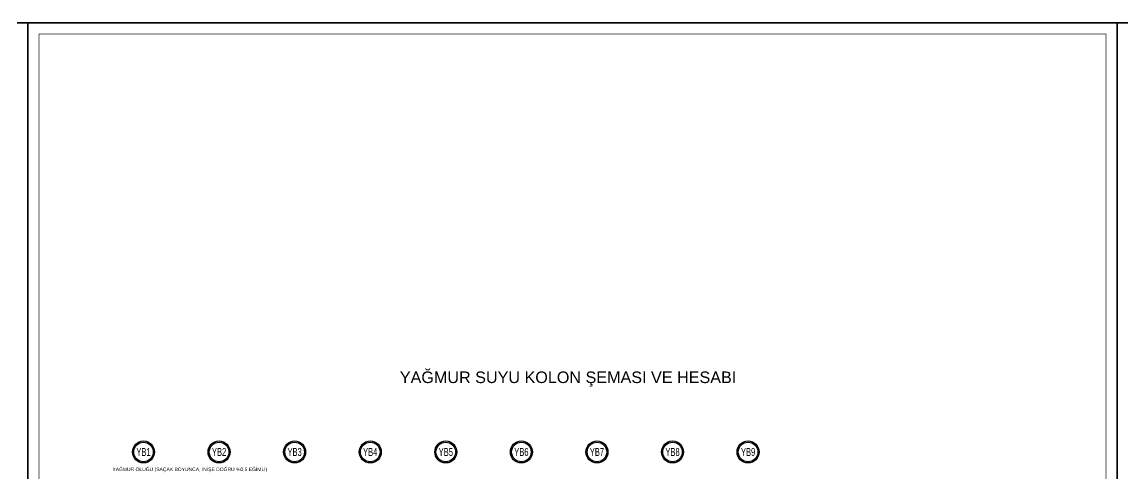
# Model space of a CAD drawing. Header units: centimetres. Extents: x -13133 to 30552, y -2 to 4552.
# Drawn here: x 23047 to 25523, y 1786 to 2802 of the extents above; entities that cross this region are included whole.
import ezdxf
from ezdxf.enums import TextEntityAlignment as Align

# ---------------------------------------------------------------- set-up
doc = ezdxf.new("R2010")
doc.units = ezdxf.units.CM
for name, color, linetype in [('MTY-YAGMURSU-KOLON NO', 7, 'CONTINUOUS'), ('ROTAS-PAFTA', 7, 'CONTINUOUS'), ('ROTAS-PISSU-KOLONNO', 211, 'CONTINUOUS'), ('ROTAS-YAGMUR-BORUSU-CAP', 3, 'CONTINUOUS'), ('ROTAS-YAZI', 7, 'CONTINUOUS')]:
    doc.layers.add(name, color=color, linetype=linetype)
doc.styles.add('ANOTATIVO', font='arial.ttf')
doc.styles.add('ROTAS', font='arial.ttf')

# ---------------------------------------------------------------- blocks, each defined once
blk = doc.blocks.new('MTY-KOLON NO YAGMUR')
at = {"layer": 'MTY-YAGMURSU-KOLON NO', "linetype": 'Continuous', "ltscale": 100}
blk.add_circle((0, 0), 27.5, dxfattribs=at)
at = {"layer": 'MTY-YAGMURSU-KOLON NO', "color": 7, "linetype": 'Continuous', "ltscale": 100}
blk.add_circle((0, 0), 24.5, dxfattribs=at)
at = {"style": 'ANOTATIVO', "width": 0.65}
blk.add_attdef('K', text='', height=20, dxfattribs=at).set_placement((0, 0), align=Align.MIDDLE_CENTER)

msp = doc.modelspace()

# ---------------------------------------------------------------- linework, layer by layer
at = {"layer": 'ROTAS-PAFTA'}
for points, const_width in [([(15040, 0), (23060, 0), (23060, 2800), (15040, 2800)], 4), ([(23060, 0), (25510, 0), (25510, 2800), (23060, 2800)], 4), ([(25510, 0), (28010, 0), (28010, 2800), (25510, 2800)], 4), ([(23085, 25), (25485, 25), (25485, 2775), (23085, 2775)], 1)]:
    msp.add_lwpolyline(points, close=True, dxfattribs=dict(at, const_width=const_width))

# ---------------------------------------------------------------- block references
at = {"layer": 'ROTAS-PISSU-KOLONNO'}
ref = msp.add_blockref('MTY-KOLON NO YAGMUR', (23320, 1835), dxfattribs=dict(at, xscale=0.9, yscale=0.9))
ref.add_attrib('K', 'YB1', dxfattribs={"height": 18, "style": 'ANOTATIVO', "width": 0.65}).set_placement((23320, 1835), align=Align.MIDDLE_CENTER)
ref = msp.add_blockref('MTY-KOLON NO YAGMUR', (23490, 1835), dxfattribs=dict(at, xscale=0.9, yscale=0.9))
ref.add_attrib('K', 'YB2', dxfattribs={"height": 18, "style": 'ANOTATIVO', "width": 0.65}).set_placement((23490, 1835), align=Align.MIDDLE_CENTER)
ref = msp.add_blockref('MTY-KOLON NO YAGMUR', (23660, 1835), dxfattribs=dict(at, xscale=0.9, yscale=0.9))
ref.add_attrib('K', 'YB3', dxfattribs={"height": 18, "style": 'ANOTATIVO', "width": 0.65}).set_placement((23660, 1835), align=Align.MIDDLE_CENTER)
ref = msp.add_blockref('MTY-KOLON NO YAGMUR', (23830, 1835), dxfattribs=dict(at, xscale=0.9, yscale=0.9))
ref.add_attrib('K', 'YB4', dxfattribs={"height": 18, "style": 'ANOTATIVO', "width": 0.65}).set_placement((23830, 1835), align=Align.MIDDLE_CENTER)
ref = msp.add_blockref('MTY-KOLON NO YAGMUR', (24000, 1835), dxfattribs=dict(at, xscale=0.9, yscale=0.9))
ref.add_attrib('K', 'YB5', dxfattribs={"height": 18, "style": 'ANOTATIVO', "width": 0.65}).set_placement((24000, 1835), align=Align.MIDDLE_CENTER)
ref = msp.add_blockref('MTY-KOLON NO YAGMUR', (24170, 1835), dxfattribs=dict(at, xscale=0.9, yscale=0.9))
ref.add_attrib('K', 'YB6', dxfattribs={"height": 18, "style": 'ANOTATIVO', "width": 0.65}).set_placement((24170, 1835), align=Align.MIDDLE_CENTER)
ref = msp.add_blockref('MTY-KOLON NO YAGMUR', (24340, 1835), dxfattribs=dict(at, xscale=0.9, yscale=0.9))
ref.add_attrib('K', 'YB7', dxfattribs={"height": 18, "style": 'ANOTATIVO', "width": 0.65}).set_placement((24340, 1835), align=Align.MIDDLE_CENTER)
ref = msp.add_blockref('MTY-KOLON NO YAGMUR', (24510, 1835), dxfattribs=dict(at, xscale=0.9, yscale=0.9))
ref.add_attrib('K', 'YB8', dxfattribs={"height": 18, "style": 'ANOTATIVO', "width": 0.65}).set_placement((24510, 1835), align=Align.MIDDLE_CENTER)
ref = msp.add_blockref('MTY-KOLON NO YAGMUR', (24680, 1835), dxfattribs=dict(at, xscale=0.9, yscale=0.9))
ref.add_attrib('K', 'YB9', dxfattribs={"height": 18, "style": 'ANOTATIVO', "width": 0.65}).set_placement((24680, 1835), align=Align.MIDDLE_CENTER)

# ---------------------------------------------------------------- texts
at = {"layer": 'ROTAS-YAGMUR-BORUSU-CAP', "style": 'ROTAS'}
msp.add_text('YAĞMUR OLUĞU (SAÇAK BOYUNCA, İNİŞE DOĞRU %0,5 EĞİMLİ)', height=8, dxfattribs=at).set_placement((23250, 1792))
at = {"layer": 'ROTAS-YAZI', "style": 'ROTAS'}
msp.add_text('YAĞMUR SUYU KOLON ŞEMASI VE HESABI', height=26, dxfattribs=at).set_placement((24275, 1990), align=Align.CENTER)

doc.saveas('drawing.dxf')
